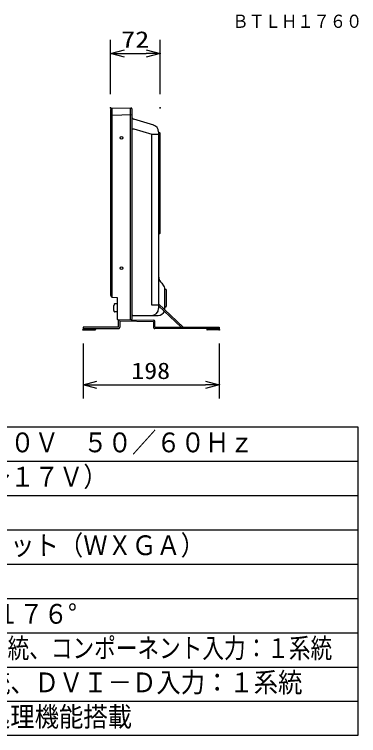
# Model space of a CAD drawing. Units: millimetres, scale not verified. Extents: x -63 to 63, y -57 to 57.
# Drawn here: x 12.5 to 62.6, y -56.5 to 48.7 of the extents above; entities that cross this region are included whole.
import ezdxf
from ezdxf.enums import TextEntityAlignment as Align

# ---------------------------------------------------------------- set-up
doc = ezdxf.new("R2010")
doc.units = ezdxf.units.MM
doc.header["$LTSCALE"] = 0.190236
doc.header["$PDMODE"] = 32
doc.header["$PDSIZE"] = 0.0951
for name, color, linetype in [('0-0_MOJI1', 2, 'Continuous'), ('0-1_TOUROKU', 1, 'Continuous'), ('0-2_WAKU', 1, 'Continuous'), ('0-3_GAIKEI', 1, 'Continuous'), ('0-4_SUNPO', 3, 'Continuous'), ('0-5_Defpoints', 7, 'Continuous')]:
    doc.layers.add(name, color=color, linetype=linetype)
doc.styles.add('ＭＳ ゴシック', font='')
doc.styles.get('ＭＳ ゴシック').set_extended_font_data('MS Gothic')

# ---------------------------------------------------------------- blocks, each defined once
blk = doc.blocks.new('_OPEN30')
at = {"layer": '0-5_Defpoints'}
blk.add_line((0, 0), (-1, 0), dxfattribs=at)
blk.add_lwpolyline([(-1, 0.26795), (0, 0), (-1, -0.26795)], dxfattribs=at)

msp = doc.modelspace()

# ---------------------------------------------------------------- linework, layer by layer
at = {"layer": '0-2_WAKU', "color": 4}
for p, q in [((-62.5001, -11.5), (62.5001, -11.5)), ((62.5001, -11.5), (62.5001, -56.5001)), ((62.5001, -56.5001), (-62.5001, -56.5001))]:
    msp.add_line(p, q, dxfattribs=at)
at = {"layer": '0-2_WAKU'}
for p, q in [((-62.5001, -16.5), (62.5001, -16.5)), ((-62.5001, -21.5), (62.5001, -21.5)), ((-62.5001, -26.5), (62.5001, -26.5)), ((-62.5001, -31.5001), (62.5001, -31.5001)), ((-62.5001, -36.5001), (62.5001, -36.5001)), ((-62.5001, -41.5001), (62.5001, -41.5001)), ((-62.5001, -46.5001), (62.5001, -46.5001)), ((-62.5001, -51.5001), (62.5001, -51.5001))]:
    msp.add_line(p, q, dxfattribs=at)
at = {"layer": '0-3_GAIKEI', "color": 7}
for p, q in [((26.5019, 34.7479), (26.5019, 7.7288)), ((29.3595, 35.0174), (26.6964, 34.9475)), ((29.3595, 35.0174), (29.5111, 35.0139)), ((32.7999, 32.5275), (29.8868, 33.3827)), ((33.4828, 31.5675), (33.4828, 5.7668)), ((34.4198, 5.7668), (34.4198, 8.5832)), ((26.7909, 7.4291), (27.4518, 7.4062)), ((33.4828, 6.4635), (37.0725, 3.0698)), ((33.4828, 6.1834), (36.7868, 3.0698)), ((29.7493, 4.7671), (33.4189, 4.7671)), ((27.6515, 3.0698), (27.6515, 3.996)), ((27.8522, 3.996), (32.7396, 3.8691)), ((27.8522, 3.996), (27.8522, 3.0698)), ((29.5821, 4.152), (32.7452, 4.0687)), ((32.7396, 3.8691), (32.7396, 3.0698)), ((32.9386, 3.0698), (32.9386, 3.8691)), ((22.5017, 2.8701), (27.6515, 2.8701)), ((22.5666, 2.6673), (24.2379, 2.6673)), ((24.3028, 2.8701), (24.3028, 2.7322)), ((32.9386, 3.0698), (42.3018, 3.0623)), ((42.3018, 2.8626), (32.9386, 2.8701)), ((40.5007, 2.8626), (40.5007, 2.7247)), ((42.2368, 2.6598), (40.5656, 2.6598)), ((42.3018, 3.0623), (42.3018, 2.7247))]:
    msp.add_line(p, q, dxfattribs=at)
at = {"layer": '0-3_GAIKEI'}
for p, q in [((26.6964, 34.9475), (26.6964, 7.4481)), ((29.3595, 35.0174), (29.3595, 4.1231)), ((29.6095, 34.9139), (29.6095, 4.2197)), ((29.6095, 34.0171), (26.6964, 33.9475)), ((33.4828, 31.1453), (32.5037, 31.1453)), ((33.4828, 31.4159), (33.6207, 31.4159)), ((33.7018, 16.7848), (33.7018, 31.3348)), ((33.4828, 16.7037), (33.6207, 16.7037)), ((34.4198, 8.5765), (34.5307, 8.5765)), ((34.6119, 8.4954), (34.6119, 6.1024)), ((27.0017, 6.3735), (27.0017, 6.2538)), ((27.4518, 6.4618), (27.075, 6.4518)), ((27.4518, 6.4585), (27.075, 6.449)), ((27.0017, 6.2538), (26.9715, 6.2236)), ((27.4518, 5.2725), (27.075, 5.282)), ((34.4198, 6.0212), (34.5307, 6.0212))]:
    msp.add_line(p, q, dxfattribs=at)
for points in [[(32.5562, 31.1453), (29.9388, 31.9131), (29.6095, 31.9131)], [(33.4828, 6.2667), (32.5037, 6.2667), (32.5037, 31.1453)], [(27.0017, 5.3575), (27.0017, 5.4772), (26.9715, 5.5074), (26.9715, 6.2236)]]:
    msp.add_lwpolyline(points, dxfattribs=at)
at = {"layer": '0-3_GAIKEI', "color": 7}
for points in [[(27.4518, 7.4062), (27.4518, 4.1671), (29.5111, 4.1196)], [(27.6515, 3.0698), (22.5017, 3.0698), (22.5017, 2.7322)]]:
    msp.add_lwpolyline(points, dxfattribs=at)
at = {"layer": '0-3_GAIKEI'}
for centre in [(28.1043, 30.668), (28.1043, 11.6643)]:
    msp.add_circle(centre, 0.1992, dxfattribs=at)
at = {"layer": '0-3_GAIKEI', "color": 7}
for centre, radius, start, end in [((26.7015, 34.7479), 0.1996, 91.4438, 180.01899), ((29.51, 34.9144), 0.0995, 359.75034, 89.36137), ((29.9972, 33.7644), 0.3973, 192.58234, 253.86492), ((32.4762, 31.5627), 1.0066, 359.98554, 73.43491), ((34.5204, 10.3505), 1.0008, 179.99175, 221.91625), ((35.8707, 11.1759), 2.5731, 215.49238, 228.39142), ((33.4239, 8.5834), 0.9959, 359.98996, 42.16851), ((26.802, 7.7291), 0.3002, 180.05449, 267.87808), ((32.4632, 5.7866), 1.0195, 270.01268, 359.98732), ((33.4088, 5.7827), 1.0157, 270.56824, 336.66753), ((33.4669, 5.7669), 0.9529, 349.7874, 359.99483), ((29.5087, 4.2203), 0.1007, 271.32528, 359.64307), ((29.7498, 4.6156), 0.1514, 90.19925, 159.04906), ((27.8526, 3.9955), 0.2011, 125.4638, 179.84712), ((32.7394, 3.8695), 0.1992, 359.86446, 88.34265), ((22.5666, 2.7322), 0.0649, 180, 270), ((24.2379, 2.7322), 0.0649, 270, 0), ((27.6697, 3.0536), 0.1844, 264.31876, 8.15716), ((32.9385, 3.069), 0.1989, 179.79431, 270.04497), ((40.5656, 2.7247), 0.0649, 180, 270), ((42.2368, 2.7247), 0.0649, 270, 0)]:
    msp.add_arc(centre, radius, start, end, dxfattribs=at)
at = {"layer": '0-3_GAIKEI'}
for centre, radius, start, end in [((33.6207, 31.3348), 0.0811, 0, 90), ((33.6207, 16.7848), 0.0811, 270, 0), ((34.5307, 8.4954), 0.0811, 0, 90), ((27.0772, 6.3736), 0.0754, 91.66591, 180.05715), ((27.0772, 5.3574), 0.0754, 179.94285, 268.33409), ((34.5307, 6.1024), 0.0811, 270, 0)]:
    msp.add_arc(centre, radius, start, end, dxfattribs=at)
at = {"layer": '0-4_SUNPO'}
for p, q in [((26.5019, 37.0226), (26.5019, 44.9744)), ((33.7018, 37.0226), (33.7018, 44.9744)), ((28.5019, 42.9744), (31.7018, 42.9744)), ((22.5017, 0.6673), (22.5017, -7.3327)), ((42.3018, 0.6673), (42.3018, -7.3327)), ((24.5017, -5.3327), (40.3018, -5.3327))]:
    msp.add_line(p, q, dxfattribs=at)
at = {"layer": '0-5_Defpoints'}
for p in [(33.7018, 42.9744), (26.5019, 35.0226), (33.7018, 35.0226), (22.5017, 2.6673), (42.3018, 2.6673), (42.3018, -5.3327)]:
    msp.add_point(p, dxfattribs=at)

# ---------------------------------------------------------------- block references
at = {"layer": '0-4_SUNPO', "xscale": 2, "yscale": 2, "rotation": 180}
for p in [(26.5019, 42.9744), (22.5017, -5.3327)]:
    msp.add_blockref('_OPEN30', p, dxfattribs=at)
at = {"layer": '0-4_SUNPO', "xscale": 2, "yscale": 2}
for p in [(33.7018, 42.9744), (42.3018, -5.3327)]:
    msp.add_blockref('_OPEN30', p, dxfattribs=at)

# ---------------------------------------------------------------- texts
at = {"layer": '0-0_MOJI1', "style": 'ＭＳ ゴシック'}
for s, width, p in [('ＡＣ１００Ｖ～２４０Ｖ\u3000５０／６０Ｈｚ\u3000', 0.9, (-20, -16.0551)), ('ＤＣ１２Ｖ（１１～１７Ｖ）\u3000', 0.9, (-20, -21.0552)), ('１２８０×７６８ドット（ＷＸＧＡ）', 0.9, (-20, -31.0552)), ('上下１７６°、左右１７６°', 0.9, (-20, -41.0552)), ('ＶＩＤＥＯ入力：１系統、コンポーネント入力：１系統', 0.8, (-20, -46.0552)), ('ＳＤＩ入力：２系統、ＤＶＩ－Ｄ入力：１系統', 0.9, (-20, -51.0552)), ('倍速駆動、高画質処理機能搭載', 0.9, (-20, -56.0552))]:
    msp.add_text(s, height=2.887, dxfattribs=dict(at, width=width)).set_placement(p, align=Align.BOTTOM_LEFT)
at = {"layer": '0-1_TOUROKU', "style": 'ＭＳ ゴシック', "width": 0.9}
msp.add_text('ＢＴＬＨ１７６０', height=1.925, dxfattribs=at).set_placement((44.2334, 46.13), align=Align.BOTTOM_LEFT)
at = {"layer": '0-4_SUNPO', "style": 'ＭＳ ゴシック'}
for s, width, p in [('72', 1.25, (28.0349, 43.084)), ('198', 1.15, (29.5146, -5.2231))]:
    msp.add_text(s, height=2.406, dxfattribs=dict(at, width=width)).set_placement(p, align=Align.BOTTOM_LEFT)

doc.saveas('drawing.dxf')
